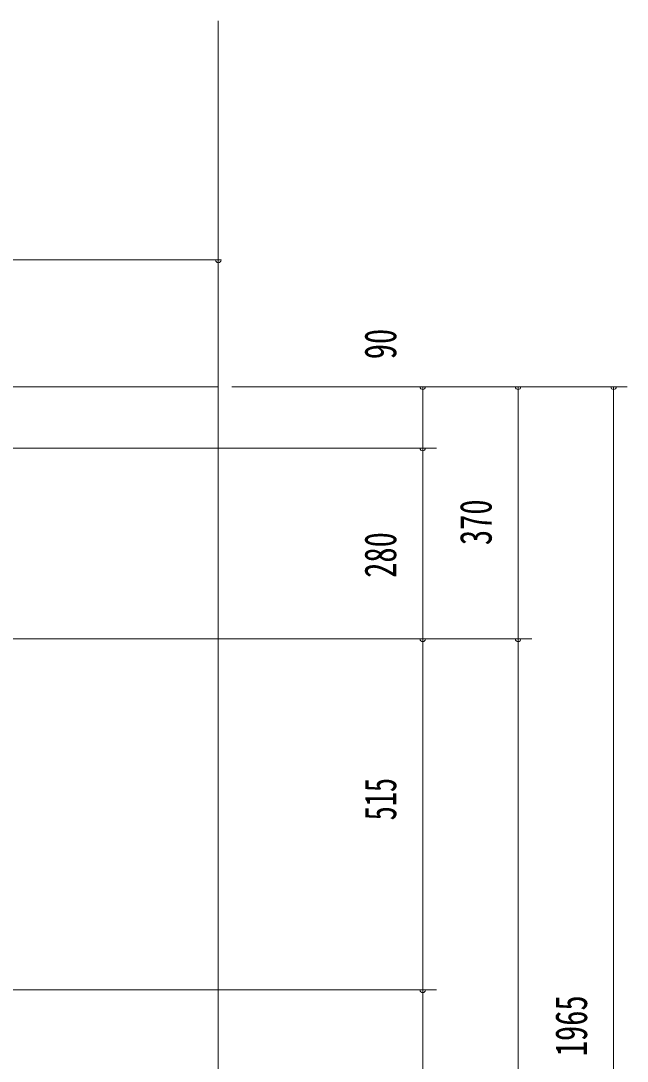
# Model space of a CAD drawing. Units: millimetres, scale not verified. Extents: x -11302 to 11317, y -7291 to 7278.
# Drawn here: x -5488 to -4599, y 1977 to 3503 of the extents above; entities that cross this region are included whole.
import ezdxf
from ezdxf.enums import TextEntityAlignment as Align

# ---------------------------------------------------------------- set-up
doc = ezdxf.new("R2010")
doc.units = ezdxf.units.MM
doc.header["$LTSCALE"] = 30
for name, color, linetype, lineweight in [('0-0_0', 7, 'Continuous', 18), ('0-2_2ラック-03BODL', 7, 'Continuous', 18), ('0-A_2ラック-F寸法', 3, 'Continuous', 18)]:
    doc.layers.add(name, color=color, linetype=linetype, lineweight=lineweight)
doc.styles.add('ＭＳ ゴシック', font='')
doc.styles.get('ＭＳ ゴシック').set_extended_font_data('MS Gothic')

msp = doc.modelspace()

# ---------------------------------------------------------------- linework, layer by layer
at = {"layer": '0-0_0'}
msp.add_line((-5198.52, 531.19), (-5198.52, 3502.86), dxfattribs=at)
at = {"layer": '0-2_2ラック-03BODL'}
msp.add_lwpolyline([(-5048.52, 531.19), (-5198.52, 531.19), (-5198.52, 2965.99), (-6873.52, 2965.99)], dxfattribs=at)
at = {"layer": '0-A_2ラック-F寸法'}
for p, q in [((-5198.52, 3171.95), (-5198.52, 2985.99)), ((-5198.52, 3151.95), (-6058.52, 3151.95)), ((-5194.52, 3151.95), (-5202.52, 3151.95)), ((-4598.52, 2965.99), (-5178.52, 2965.99)), ((-4894.52, 2965.99), (-4902.52, 2965.99)), ((-4898.52, 2915.99), (-4898.52, 2965.99)), ((-4754.52, 2965.99), (-4762.52, 2965.99)), ((-4758.52, 2965.99), (-4758.52, 2375.99)), ((-4614.52, 2965.99), (-4622.52, 2965.99)), ((-4618.52, 2965.99), (-4618.52, 1000.99)), ((-4898.52, 2375.99), (-4898.52, 2915.99)), ((-4878.52, 2875.99), (-6698.52, 2875.99)), ((-4894.52, 2875.99), (-4902.52, 2875.99)), ((-4738.52, 2595.99), (-6518.2, 2595.99)), ((-4894.52, 2595.99), (-4902.52, 2595.99)), ((-4754.52, 2595.99), (-4762.52, 2595.99)), ((-4898.52, 2375.99), (-4898.52, 2140.99)), ((-4758.52, 2375.99), (-4758.52, 1000.99)), ((-4898.52, 2140.99), (-4898.52, 1173.99)), ((-4878.52, 2080.99), (-5887.14, 2080.99)), ((-4894.52, 2080.99), (-4902.52, 2080.99))]:
    msp.add_line(p, q, dxfattribs=at)
for centre in [(-5198.52, 3151.95), (-4898.52, 2965.99), (-4758.52, 2965.99), (-4618.52, 2965.99), (-4898.52, 2875.99), (-4898.52, 2595.99), (-4758.52, 2595.99), (-4898.52, 2080.99)]:
    msp.add_arc(centre, 4, 180, 0, dxfattribs=at)

# ---------------------------------------------------------------- texts
at = {"layer": '0-A_2ラック-F寸法', "color": 7, "style": 'ＭＳ ゴシック'}
for s, width, p in [('90', 0.7, (-4923.32, 3006.33)), ('370', 0.7, (-4783.32, 2733.67)), ('280', 0.7, (-4923.32, 2685.68)), ('515', 0.65, (-4923.32, 2329.83)), ('1965', 0.7, (-4643.32, 1983.75))]:
    msp.add_text(s, height=46.89, rotation=90, dxfattribs=dict(at, width=width)).set_placement(p, align=Align.BOTTOM_LEFT)

doc.saveas('drawing.dxf')
